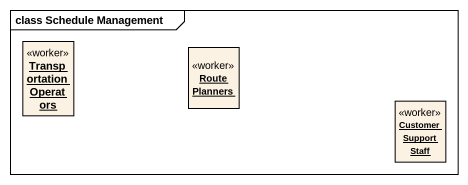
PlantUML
@startuml
mainframe class Schedule Management
hide circle
hide empty members
object "Transportation Operators" as Transportation_Operators <<worker>>
object "Route Planners" as Route_Planners <<worker>>
object "Customer Support Staff" as Customer_Support_Staff <<worker>>
@enduml
